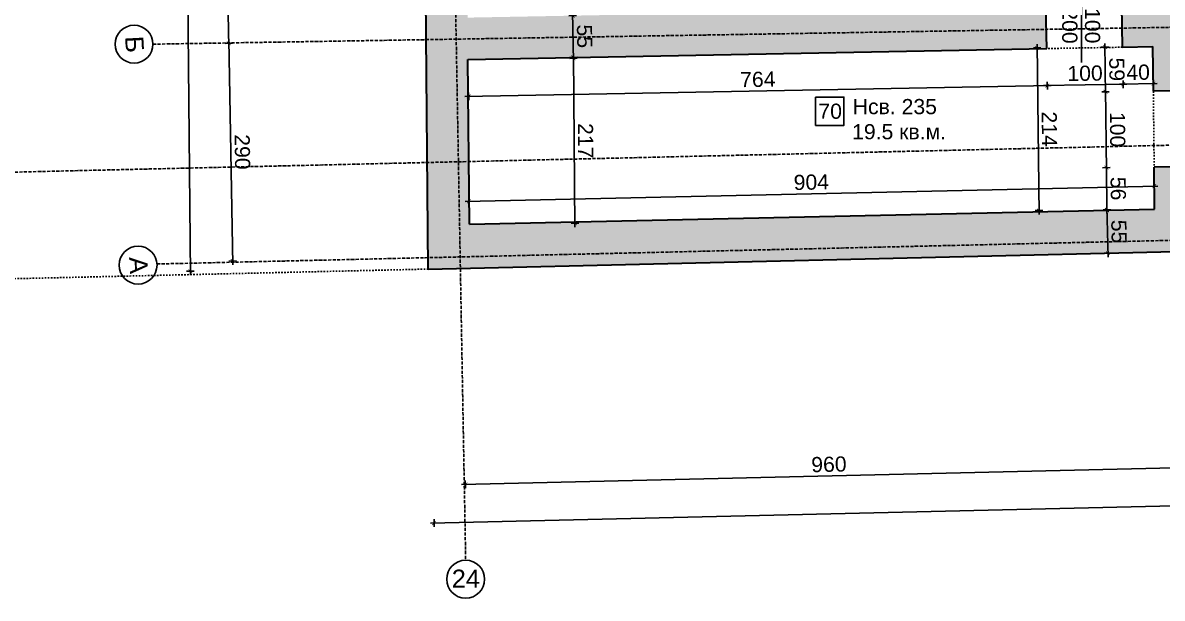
# Model space of a CAD drawing. Header units: inches. Extents: x -72385 to 39588, y -6525 to 66685.
# Drawn here: x -40265 to -38762, y 26434 to 27193 of the extents above; entities that cross this region are included whole.
import ezdxf

# ---------------------------------------------------------------- set-up
doc = ezdxf.new("R2010")
doc.units = ezdxf.units.IN
doc.header["$MEASUREMENT"] = 0
doc.linetypes.add('DashDot', pattern=[0.6, 0.4, -0.1, 0, -0.1])
doc.linetypes.add('Hidden', pattern=[0.4, 0.2, -0.2])
for name, color, linetype, lineweight in [('Изгледни линии', 253, 'Continuous', 25), ('Линия на разрез', 252, 'DashDot', 25), ('Надписи Hсв', 252, 'Continuous', 25), ('Надписи врати', 252, 'Continuous', 25), ('Надписи коти външни', 252, 'Continuous', 25), ('Надписи коти вътрешни', 252, 'Continuous', 25), ('Надписи номера на пом.', 252, 'Continuous', 25), ('Надписи Оси', 252, 'Continuous', 25), ('Надписи площ', 252, 'Continuous', 25), ('Оси', 252, 'DashDot', 25), ('Пунктир', 253, 'Hidden', 25), ('Разрезни линии', 7, 'Continuous', 35), ('Щрих стени', 254, 'Continuous', 25)]:
    doc.layers.add(name, color=color, linetype=linetype, lineweight=lineweight)
doc.styles.add('Arial Regular', font='arial.ttf')
doc.styles.get("Standard").update_dxf_attribs({"font": 'arial.ttf'})
doc.dimstyles.new('Annotative', dxfattribs={"dimscale": 0, "dimtxt": 20, "dimasz": 5, "dimexe": 5, "dimexo": 5, "dimgap": 5, "dimtad": 1, "dimdec": 0, "dimzin": 0, "dimdsep": 46, "dimtxsty": 'Standard', "dimblk": 'ARCHTICK', "dimcen": 5, "dimdle": 5, "dimadec": 0, "dimazin": 0, "dimtfac": 1, "dimtdec": 0, "dimtofl": 0, "dimtmove": 0, "dimatfit": 3, "dimldrblk": 'ARCHTICK', "dimfxl": 5, "dimfxlon": 1, "dimtolj": 1, "dimtzin": 0, "dimarcsym": 1})

# ---------------------------------------------------------------- blocks, each defined once
blk = doc.blocks.new('_ArchTick')
at = {"color": 0, "linetype": 'ByBlock', "const_width": 0.15}
blk.add_lwpolyline([(-0.5, -0.5), (0.5, 0.5)], dxfattribs=at)
blk = doc.blocks.new('*D3166')
at = {"layer": 'Defpoints', "color": 0, "ltscale": 50, "transparency": 16777216}
for p in [(-38914.5, 27158.7), (-39678, 27144.5), (-38913.6, 27109.9)]:
    blk.add_point(p, dxfattribs=at)
at = {"layer": 'Надписи коти вътрешни', "color": 0, "lineweight": -2, "ltscale": 50, "transparency": 16777216}
for p, q in [((-39682.1, 27095.6), (-38908.6, 27109.9)), ((-38913.7, 27114.9), (-38913.5, 27104.9)), ((-39677.1, 27100.7), (-39677, 27090.7))]:
    blk.add_line(p, q, dxfattribs=at)
at = {"layer": 'Надписи коти вътрешни', "color": 0, "lineweight": -2, "ltscale": 50, "transparency": 16777216, "xscale": 5, "yscale": 5, "zscale": 5}
for p, rotation in [((-38913.6, 27109.9), 1.061896860586612), ((-39677.1, 27095.7), 181.0618968605866)]:
    blk.add_blockref('_ArchTick', p, dxfattribs=dict(at, rotation=rotation))
at = {"layer": 'Надписи коти вътрешни', "color": 0, "ltscale": 50, "transparency": 16777216, "insert": (-39295.6, 27118), "char_height": 20, "attachment_point": 5, "rotation": 1.0619}
blk.add_mtext('\\A1;764', dxfattribs=at)
blk = doc.blocks.new('*D3167')
at = {"layer": 'Defpoints', "color": 0, "ltscale": 50, "transparency": 16777216}
for p in [(-38772.7, 26977.2), (-38772.1, 26946.8), (-39675.9, 26927)]:
    blk.add_point(p, dxfattribs=at)
at = {"layer": 'Надписи коти вътрешни', "color": 0, "lineweight": -2, "ltscale": 50, "transparency": 16777216}
for p, q in [((-38772.6, 26972.2), (-38772.8, 26982.2)), ((-39681.6, 26957.3), (-38767.7, 26977.3)), ((-39676.5, 26952.4), (-39676.7, 26962.4))]:
    blk.add_line(p, q, dxfattribs=at)
at = {"layer": 'Надписи коти вътрешни', "color": 0, "lineweight": -2, "ltscale": 50, "transparency": 16777216, "xscale": 5, "yscale": 5, "zscale": 5}
for p, rotation in [((-38772.7, 26977.2), 1.254769284175272), ((-39676.6, 26957.4), 181.2547692841753)]:
    blk.add_blockref('_ArchTick', p, dxfattribs=dict(at, rotation=rotation))
at = {"layer": 'Надписи коти вътрешни', "color": 0, "ltscale": 50, "transparency": 16777216, "insert": (-39225, 26982.5), "char_height": 20, "attachment_point": 5, "rotation": 1.2548}
blk.add_mtext('\\A1;904', dxfattribs=at)
blk = doc.blocks.new('*D3168')
at = {"layer": 'Defpoints', "color": 0, "ltscale": 50, "transparency": 16777216}
for p in [(-38914.5, 27158.7), (-38814.5, 27160.5), (-38913.6, 27109.9)]:
    blk.add_point(p, dxfattribs=at)
at = {"layer": 'Надписи коти вътрешни', "color": 0, "lineweight": -2, "ltscale": 50, "transparency": 16777216}
for p, q in [((-38808.6, 27111.8), (-38918.6, 27109.8)), ((-38913.7, 27114.9), (-38913.5, 27104.9)), ((-38813.7, 27116.7), (-38813.5, 27106.7))]:
    blk.add_line(p, q, dxfattribs=at)
at = {"layer": 'Надписи коти вътрешни', "color": 0, "lineweight": -2, "ltscale": 50, "transparency": 16777216, "xscale": 5, "yscale": 5, "zscale": 5}
for p, rotation in [((-38913.6, 27109.9), 181.0618968605903), ((-38813.6, 27111.7), 1.06189686059019)]:
    blk.add_blockref('_ArchTick', p, dxfattribs=dict(at, rotation=rotation))
at = {"layer": 'Надписи коти вътрешни', "color": 0, "ltscale": 50, "transparency": 16777216, "insert": (-38863.9, 27126), "char_height": 20, "attachment_point": 5, "rotation": 1.0619}
blk.add_mtext('\\A1;100', dxfattribs=at)
blk = doc.blocks.new('*D3169')
at = {"layer": 'Defpoints', "color": 0, "ltscale": 50, "transparency": 16777216}
for p in [(-38814.5, 27160.5), (-38774.5, 27161.3), (-38773.6, 27112.4)]:
    blk.add_point(p, dxfattribs=at)
at = {"layer": 'Надписи коти вътрешни', "color": 0, "lineweight": -2, "ltscale": 50, "transparency": 16777216}
for p, q in [((-38773.7, 27117.4), (-38773.5, 27107.4)), ((-38818.6, 27111.6), (-38768.6, 27112.5)), ((-38813.7, 27116.7), (-38813.5, 27106.7))]:
    blk.add_line(p, q, dxfattribs=at)
at = {"layer": 'Надписи коти вътрешни', "color": 0, "lineweight": -2, "ltscale": 50, "transparency": 16777216, "xscale": 5, "yscale": 5, "zscale": 5}
for p, rotation in [((-38813.6, 27111.7), 181.0618968605903), ((-38773.6, 27112.4), 1.061896860590225)]:
    blk.add_blockref('_ArchTick', p, dxfattribs=dict(at, rotation=rotation))
at = {"layer": 'Надписи коти вътрешни', "color": 0, "ltscale": 50, "transparency": 16777216, "insert": (-38793.9, 27127.3), "char_height": 20, "attachment_point": 5, "rotation": 1.0619}
blk.add_mtext('\\A1;40', dxfattribs=at)
blk = doc.blocks.new('*D3170')
at = {"layer": 'Defpoints', "color": 0, "ltscale": 50, "transparency": 16777216}
for p in [(-38837.6, 27160.6), (-38774.5, 27161.3), (-38773.8, 27102.4)]:
    blk.add_point(p, dxfattribs=at)
at = {"layer": 'Надписи коти вътрешни', "color": 0, "lineweight": -2, "ltscale": 50, "transparency": 16777216}
for p, q in [((-38836.8, 27096.7), (-38837.6, 27165.6)), ((-38832.6, 27160.6), (-38842.6, 27160.5)), ((-38831.9, 27101.7), (-38841.9, 27101.6))]:
    blk.add_line(p, q, dxfattribs=at)
at = {"layer": 'Надписи коти вътрешни', "color": 0, "lineweight": -2, "ltscale": 50, "transparency": 16777216, "xscale": 5, "yscale": 5, "zscale": 5}
for p, rotation in [((-38837.6, 27160.6), 90.66157633345067), ((-38836.9, 27101.7), 270.6615763334507)]:
    blk.add_blockref('_ArchTick', p, dxfattribs=dict(at, rotation=rotation))
at = {"layer": 'Надписи коти вътрешни', "color": 0, "ltscale": 50, "transparency": 16777216, "insert": (-38822, 27131.3), "char_height": 20, "attachment_point": 5, "rotation": 270.6616}
blk.add_mtext('\\A1;59', dxfattribs=at)
blk = doc.blocks.new('*D3171')
at = {"layer": 'Defpoints', "color": 0, "ltscale": 50, "transparency": 16777216}
for p in [(-38773.8, 27102.4), (-38835.7, 27001.7), (-38772.7, 27002.4)]:
    blk.add_point(p, dxfattribs=at)
at = {"layer": 'Надписи коти вътрешни', "color": 0, "lineweight": -2, "ltscale": 50, "transparency": 16777216}
for p, q in [((-38837, 27106.7), (-38835.7, 26996.7)), ((-38831.9, 27101.7), (-38841.9, 27101.6)), ((-38830.7, 27001.7), (-38840.7, 27001.6))]:
    blk.add_line(p, q, dxfattribs=at)
at = {"layer": 'Надписи коти вътрешни', "color": 0, "lineweight": -2, "ltscale": 50, "transparency": 16777216, "xscale": 5, "yscale": 5, "zscale": 5}
for p, rotation in [((-38836.9, 27101.7), 90.66157633344716), ((-38835.7, 27001.7), 270.6615763334472)]:
    blk.add_blockref('_ArchTick', p, dxfattribs=dict(at, rotation=rotation))
at = {"layer": 'Надписи коти вътрешни', "color": 0, "ltscale": 50, "transparency": 16777216, "insert": (-38821.1, 27051.9), "char_height": 20, "attachment_point": 5, "rotation": 270.6616}
blk.add_mtext('\\A1;100', dxfattribs=at)
blk = doc.blocks.new('*D3172')
at = {"layer": 'Defpoints', "color": 0, "ltscale": 50, "transparency": 16777216}
for p in [(-38835.7, 27001.7), (-38772.7, 27002.4), (-38772.1, 26946.8)]:
    blk.add_point(p, dxfattribs=at)
at = {"layer": 'Надписи коти вътрешни', "color": 0, "lineweight": -2, "ltscale": 50, "transparency": 16777216}
for p, q in [((-38830.7, 27001.7), (-38840.7, 27001.6)), ((-38835, 26941.1), (-38835.8, 27006.7)), ((-38830.1, 26946.2), (-38840.1, 26946.1))]:
    blk.add_line(p, q, dxfattribs=at)
at = {"layer": 'Надписи коти вътрешни', "color": 0, "lineweight": -2, "ltscale": 50, "transparency": 16777216, "xscale": 5, "yscale": 5, "zscale": 5}
for p, rotation in [((-38835.7, 27001.7), 90.66157633344667), ((-38835.1, 26946.1), 270.6615763334467)]:
    blk.add_blockref('_ArchTick', p, dxfattribs=dict(at, rotation=rotation))
at = {"layer": 'Надписи коти вътрешни', "color": 0, "ltscale": 50, "transparency": 16777216, "insert": (-38820.2, 26974.1), "char_height": 20, "attachment_point": 5, "rotation": 270.6616}
blk.add_mtext('\\A1;56', dxfattribs=at)
blk = doc.blocks.new('*D4625')
at = {"layer": 'Defpoints', "color": 0, "ltscale": 50, "transparency": 16777216}
for p in [(-38774.5, 27161.3), (-38924.7, 26945.1), (-38772.1, 26946.8)]:
    blk.add_point(p, dxfattribs=at)
at = {"layer": 'Надписи коти вътрешни', "color": 0, "lineweight": -2, "ltscale": 50, "transparency": 16777216}
for p, q in [((-38927.2, 27164.5), (-38924.6, 26940.1)), ((-38922.1, 27159.6), (-38932.1, 27159.5)), ((-38919.7, 26945.1), (-38929.7, 26945))]:
    blk.add_line(p, q, dxfattribs=at)
at = {"layer": 'Надписи коти вътрешни', "color": 0, "lineweight": -2, "ltscale": 50, "transparency": 16777216, "xscale": 5, "yscale": 5, "zscale": 5}
for p, rotation in [((-38927.1, 27159.5), 90.66157633344604), ((-38924.7, 26945.1), 270.661576333446)]:
    blk.add_blockref('_ArchTick', p, dxfattribs=dict(at, rotation=rotation))
at = {"layer": 'Надписи коти вътрешни', "color": 0, "ltscale": 50, "transparency": 16777216, "insert": (-38910.9, 27052.5), "char_height": 20, "attachment_point": 5, "rotation": 270.6616}
blk.add_mtext('\\A1;214', dxfattribs=at)
blk = doc.blocks.new('*D7283')
at = {"layer": 'Defpoints', "color": 0, "ltscale": 50, "transparency": 16777216}
for p in [(-39678, 27144.5), (-39538.8, 27145.8), (-39675.9, 26927)]:
    blk.add_point(p, dxfattribs=at)
at = {"layer": 'Надписи коти вътрешни', "color": 0, "lineweight": -2, "ltscale": 50, "transparency": 16777216}
for p, q in [((-39536.8, 26923.4), (-39538.9, 27150.8)), ((-39543.8, 27145.8), (-39533.8, 27145.9)), ((-39541.8, 26928.3), (-39531.8, 26928.4))]:
    blk.add_line(p, q, dxfattribs=at)
at = {"layer": 'Надписи коти вътрешни', "color": 0, "lineweight": -2, "ltscale": 50, "transparency": 16777216, "xscale": 5, "yscale": 5, "zscale": 5}
for p, rotation in [((-39538.8, 27145.8), 90.53564126284418), ((-39536.8, 26928.4), 270.5356412628442)]:
    blk.add_blockref('_ArchTick', p, dxfattribs=dict(at, rotation=rotation))
at = {"layer": 'Надписи коти вътрешни', "color": 0, "ltscale": 50, "transparency": 16777216, "insert": (-39522.8, 27037.2), "char_height": 20, "attachment_point": 5, "rotation": 270.5356}
blk.add_mtext('\\A1;217', dxfattribs=at)
blk = doc.blocks.new('*D6925')
at = {"layer": 'Defpoints', "color": 0, "ltscale": 10, "transparency": 16777216}
for p in [(-38728.6, 26906.4), (-39688.3, 26884), (-38721.6, 26606.5)]:
    blk.add_point(p, dxfattribs=at)
at = {"layer": 'Надписи коти външни', "color": 0, "lineweight": -2, "ltscale": 10, "transparency": 16777216}
for p, q in [((-39686.3, 26584), (-38716.6, 26606.6)), ((-38721.7, 26611.5), (-38721.5, 26601.5)), ((-39681.5, 26589.1), (-39681.2, 26579.1))]:
    blk.add_line(p, q, dxfattribs=at)
at = {"layer": 'Надписи коти външни', "color": 0, "lineweight": -2, "ltscale": 10, "transparency": 16777216, "xscale": 5, "yscale": 5, "zscale": 5}
for p, rotation in [((-38721.6, 26606.5), 1.333726403831905), ((-39681.3, 26584.1), 181.3337264038319)]:
    blk.add_blockref('_ArchTick', p, dxfattribs=dict(at, rotation=rotation))
at = {"layer": 'Надписи коти външни', "color": 0, "ltscale": 10, "transparency": 16777216, "insert": (-39201.8, 26610.5), "char_height": 20, "attachment_point": 5, "rotation": 1.3337}
blk.add_mtext('\\A1;960', dxfattribs=at)
blk = doc.blocks.new('*D6934')
at = {"layer": 'Defpoints', "color": 0, "ltscale": 10, "transparency": 16777216}
for p in [(-37702.8, 26915.3), (-39730.4, 26868), (-37695, 26580.4)]:
    blk.add_point(p, dxfattribs=at)
at = {"layer": 'Надписи коти външни', "color": 0, "lineweight": -2, "ltscale": 10, "transparency": 16777216}
for p, q in [((-39727.6, 26533), (-37690, 26580.5)), ((-37695.1, 26585.4), (-37694.8, 26575.4)), ((-39722.7, 26538.1), (-39722.5, 26528.1))]:
    blk.add_line(p, q, dxfattribs=at)
at = {"layer": 'Надписи коти външни', "color": 0, "lineweight": -2, "ltscale": 10, "transparency": 16777216, "xscale": 5, "yscale": 5, "zscale": 5}
for p, rotation in [((-37695, 26580.4), 1.334307369542505), ((-39722.6, 26533.1), 181.3343073695425)]:
    blk.add_blockref('_ArchTick', p, dxfattribs=dict(at, rotation=rotation))
at = {"layer": 'Надписи коти външни', "color": 0, "ltscale": 10, "transparency": 16777216, "insert": (-38709.1, 26571.9), "char_height": 20, "attachment_point": 5, "rotation": 1.3343}
blk.add_mtext('\\A1;2025', dxfattribs=at)
blk = doc.blocks.new('*D6937')
at = {"layer": 'Defpoints', "color": 0, "ltscale": 10, "transparency": 16777216}
for p in [(-40053.4, 27865.6), (-39739.7, 27868.5), (-39730.4, 26868)]:
    blk.add_point(p, dxfattribs=at)
at = {"layer": 'Надписи коти външни', "color": 0, "lineweight": -2, "ltscale": 10, "transparency": 16777216}
for p, q in [((-40044, 26860.1), (-40053.5, 27870.6)), ((-40048.4, 27865.6), (-40058.4, 27865.5)), ((-40039.1, 26865.2), (-40049.1, 26865.1))]:
    blk.add_line(p, q, dxfattribs=at)
at = {"layer": 'Надписи коти външни', "color": 0, "lineweight": -2, "ltscale": 10, "transparency": 16777216, "xscale": 5, "yscale": 5, "zscale": 5}
for p, rotation in [((-40053.4, 27865.6), 90.53564126284317), ((-40044.1, 26865.1), 270.5356412628432)]:
    blk.add_blockref('_ArchTick', p, dxfattribs=dict(at, rotation=rotation))
at = {"layer": 'Надписи коти външни', "color": 0, "ltscale": 10, "transparency": 16777216, "insert": (-40033.6, 27365.5), "char_height": 20, "attachment_point": 5, "rotation": 270.5356}
blk.add_mtext('\\A1;1001', dxfattribs=at)
blk = doc.blocks.new('*D6938')
at = {"layer": 'Defpoints', "color": 0, "ltscale": 10, "transparency": 16777216}
for p in [(-39993.5, 27165.7), (-39693.6, 27171.1), (-39688.3, 26884)]:
    blk.add_point(p, dxfattribs=at)
at = {"layer": 'Надписи коти външни', "color": 0, "lineweight": -2, "ltscale": 10, "transparency": 16777216}
for p, q in [((-39988.5, 27165.7), (-39998.5, 27165.6)), ((-39988.2, 26873.6), (-39993.6, 27170.7)), ((-39983.3, 26878.7), (-39993.3, 26878.5))]:
    blk.add_line(p, q, dxfattribs=at)
at = {"layer": 'Надписи коти външни', "color": 0, "lineweight": -2, "ltscale": 10, "transparency": 16777216, "xscale": 5, "yscale": 5, "zscale": 5}
for p, rotation in [((-39993.5, 27165.7), 91.0438319953266), ((-39988.3, 26878.6), 271.0438319953266)]:
    blk.add_blockref('_ArchTick', p, dxfattribs=dict(at, rotation=rotation))
at = {"layer": 'Надписи коти външни', "color": 0, "ltscale": 10, "transparency": 16777216, "insert": (-39975.7, 27022.4), "char_height": 20, "attachment_point": 5, "rotation": 271.0438}
blk.add_mtext('\\A1;290', dxfattribs=at)
blk = doc.blocks.new('*D6939')
at = {"layer": 'Defpoints', "color": 0, "ltscale": 10, "transparency": 16777216}
for p in [(-39706.2, 27854.1), (-40006.1, 27848.6), (-39693.6, 27171.1)]:
    blk.add_point(p, dxfattribs=at)
at = {"layer": 'Надписи коти външни', "color": 0, "lineweight": -2, "ltscale": 10, "transparency": 16777216}
for p, q in [((-40001.1, 27848.7), (-40011.1, 27848.5)), ((-39993.4, 27160.6), (-40006.2, 27853.6)), ((-39988.5, 27165.7), (-39998.5, 27165.5))]:
    blk.add_line(p, q, dxfattribs=at)
at = {"layer": 'Надписи коти външни', "color": 0, "lineweight": -2, "ltscale": 10, "transparency": 16777216, "xscale": 5, "yscale": 5, "zscale": 5}
for p, rotation in [((-40006.1, 27848.6), 91.06231536185847), ((-39993.5, 27165.6), 271.0623153618585)]:
    blk.add_blockref('_ArchTick', p, dxfattribs=dict(at, rotation=rotation))
at = {"layer": 'Надписи коти външни', "color": 0, "ltscale": 10, "transparency": 16777216, "insert": (-39984.6, 27507.3), "char_height": 20, "attachment_point": 5, "rotation": 271.0623}
blk.add_mtext('\\A1;680', dxfattribs=at)
blk = doc.blocks.new('*D7282')
at = {"layer": 'Defpoints', "color": 0, "ltscale": 10, "transparency": 16777216}
for p in [(-39550.9, 27201.9), (-39549.9, 27146.9), (-39538.9, 27147.1)]:
    blk.add_point(p, dxfattribs=at)
at = {"layer": 'Надписи коти вътрешни', "color": 0, "lineweight": -2, "ltscale": 10, "transparency": 16777216}
for p, q in [((-39544.9, 27202), (-39534.9, 27202.2)), ((-39540, 27207.1), (-39538.8, 27142.1)), ((-39543.9, 27147), (-39533.9, 27147.2))]:
    blk.add_line(p, q, dxfattribs=at)
at = {"layer": 'Надписи коти вътрешни', "color": 0, "lineweight": -2, "ltscale": 10, "transparency": 16777216, "xscale": 5, "yscale": 5, "zscale": 5}
for p, rotation in [((-39539.9, 27202.1), 91.06189686058933), ((-39538.9, 27147.1), 271.0618968605893)]:
    blk.add_blockref('_ArchTick', p, dxfattribs=dict(at, rotation=rotation))
at = {"layer": 'Надписи коти вътрешни', "color": 0, "ltscale": 10, "transparency": 16777216, "insert": (-39524.2, 27174.9), "char_height": 20, "attachment_point": 5, "rotation": 271.0619}
blk.add_mtext('\\A1;55', dxfattribs=at)
blk = doc.blocks.new('*D7284')
at = {"layer": 'Defpoints', "color": 0, "ltscale": 10, "transparency": 16777216}
for p in [(-38772.1, 26946.8), (-38833.7, 26888.9), (-38770.7, 26890.4)]:
    blk.add_point(p, dxfattribs=at)
at = {"layer": 'Надписи коти вътрешни', "color": 0, "lineweight": -2, "ltscale": 10, "transparency": 16777216}
for p, q in [((-38830, 26945.5), (-38840, 26945.3)), ((-38835.1, 26950.4), (-38833.5, 26883.9)), ((-38828.7, 26889), (-38838.7, 26888.8))]:
    blk.add_line(p, q, dxfattribs=at)
at = {"layer": 'Надписи коти вътрешни', "color": 0, "lineweight": -2, "ltscale": 10, "transparency": 16777216, "xscale": 5, "yscale": 5, "zscale": 5}
for p, rotation in [((-38835, 26945.4), 91.33372640382807), ((-38833.7, 26888.9), 271.3337264038281)]:
    blk.add_blockref('_ArchTick', p, dxfattribs=dict(at, rotation=rotation))
at = {"layer": 'Надписи коти вътрешни', "color": 0, "ltscale": 10, "transparency": 16777216, "insert": (-38819.2, 26917.5), "char_height": 20, "attachment_point": 5, "rotation": 271.3337}
blk.add_mtext('\\A1;55', dxfattribs=at)

msp = doc.modelspace()

# ---------------------------------------------------------------- hatches: boundary and pattern name
at = {"layer": 'Щрих стени', "ltscale": 10}
h = msp.add_hatch(color=256, dxfattribs=at)
h.dxf.hatch_style = 1
h.paths.add_polyline_path([(-38915.5, 27213.7), (-39678.5, 27199.5), (-39684.2, 27814.5), (-39372.2, 27820.3), (-39373.2, 27875.3), (-39739.7, 27868.5), (-39730.4, 26868), (-37702.8, 26915.3), (-37703.9, 26989.9), (-37758.9, 26989), (-37758.6, 26969), (-38148.5, 26960.5), (-38149.4, 27015.5), (-38204.3, 27014.6), (-38203.5, 26959.3), (-38717.1, 26948.1), (-38717.7, 27003), (-38772.7, 27002.4), (-38772.1, 26946.8), (-39675.9, 26927), (-39678, 27144.5), (-38914.5, 27158.7)])
h.paths.add_polyline_path([(-39083.2, 27880.7), (-39223.2, 27878.1), (-39222.2, 27823.1), (-39082.2, 27825.7)])
h.paths.add_polyline_path([(-37772.2, 27850), (-37761.2, 27139), (-37706.2, 27139.9), (-37718.1, 27906), (-38933.3, 27883.5), (-38932.2, 27828.5), (-38782.3, 27831.3), (-38779.4, 27586.3), (-38724.4, 27587.3), (-38727.3, 27832.3), (-38217.1, 27841.7), (-38209.7, 27361.8), (-38219.7, 27361.6), (-38218.2, 27261.6), (-38208.2, 27261.8), (-38207.6, 27226.8), (-38257.6, 27225.9), (-38256.6, 27170.9), (-38206.8, 27171.8), (-38205.9, 27114.6), (-38150.9, 27115.5), (-38153.2, 27262.8), (-38143.2, 27263), (-38144.7, 27363), (-38154.7, 27362.8), (-38162.1, 27842.8)])
h.paths.add_polyline_path([(-38723.4, 27497.3), (-38778.4, 27496.3), (-38775.2, 27216.3), (-38815.5, 27215.5), (-38814.5, 27160.5), (-38774.5, 27161.3), (-38773.8, 27102.4), (-38718.9, 27103), (-38719.5, 27162.3), (-38356.6, 27169), (-38357.6, 27224), (-38720.2, 27217.3)], flags=17)

# ---------------------------------------------------------------- linework, layer by layer
at = {"layer": 'Изгледни линии', "ltscale": 50}
msp.add_line((-38818.2, 26889.3), (-38818.3, 26889.9), dxfattribs=at)
at = {"layer": 'Линия на разрез', "ltscale": 10}
msp.add_line((-41831, 26959.6), (-37554.1, 27059.2), dxfattribs=at)
at = {"layer": 'Надписи врати', "ltscale": 50}
msp.add_line((-38868.5, 27240.4), (-38868.5, 27140.4), dxfattribs=at)
at = {"layer": 'Надписи номера на пом.', "ltscale": 50}
msp.add_lwpolyline([(-39219.5, 27094.8), (-39219.5, 27057.3), (-39182, 27057.3), (-39182, 27094.8)], close=True, dxfattribs=at)
at = {"layer": 'Надписи Оси', "ltscale": 50}
for centre in [(-40118.5, 27164.5), (-40113.2, 26873.2), (-39681, 26459.1)]:
    msp.add_circle(centre, 25, dxfattribs=at)
at = {"layer": 'Оси', "ltscale": 10}
for p, q in [((-39713.1, 28246.6), (-39681, 26484.1)), ((-40088.2, 26874.7), (-37328.9, 26939))]:
    msp.add_line(p, q, dxfattribs=at)
msp.add_lwpolyline([(-40093.5, 27164.5), (-38734.8, 27187), (-38737.4, 27412.4), (-38170.7, 27424.1), (-38169.7, 27359.1), (-37336.8, 27371.9)], dxfattribs=at)
at = {"layer": 'Пунктир', "ltscale": 10}
for p, q in [((-38814.5, 27160.5), (-38914.5, 27158.7)), ((-38773.8, 27102.4), (-38772.7, 27002.4))]:
    msp.add_line(p, q, dxfattribs=at)
msp.add_lwpolyline([(-39730.4, 26868), (-41682.5, 26822.6), (-41700.9, 27832.1), (-39739.7, 27868.5)], dxfattribs=at)
at = {"layer": 'Разрезни линии', "ltscale": 50}
for p, q in [((-39730.4, 26868), (-39739.7, 27868.5)), ((-38914.5, 27158.7), (-38915.5, 27213.7)), ((-38814.5, 27160.5), (-38815.5, 27215.5)), ((-39678, 27144.5), (-38914.5, 27158.7)), ((-38814.5, 27160.5), (-38774.5, 27161.3)), ((-38773.8, 27102.4), (-38774.5, 27161.3)), ((-39675.9, 26927), (-39678, 27144.5)), ((-38718.9, 27103), (-38773.8, 27102.4)), ((-38717.7, 27003), (-38772.7, 27002.4)), ((-38772.1, 26946.8), (-38772.7, 27002.4)), ((-39675.9, 26927), (-38772.1, 26946.8)), ((-39730.4, 26868), (-37702.8, 26915.3))]:
    msp.add_line(p, q, dxfattribs=at)

# ---------------------------------------------------------------- texts
at = {"layer": 'Надписи Hсв', "ltscale": 100, "insert": (-39170.4, 27092.2), "char_height": 20, "width": 180.489, "attachment_point": 1, "style": 'Arial Regular'}
msp.add_mtext('Hсв. 235', dxfattribs=at)
at = {"layer": 'Надписи врати', "ltscale": 100, "char_height": 20, "width": 180.489, "attachment_point": 1, "rotation": 270, "style": 'Arial Regular'}
for s, insert in [('200', (-38874, 27211.8)), ('100', (-38844, 27212.1))]:
    msp.add_mtext(s, dxfattribs=dict(at, insert=insert))
at = {"layer": 'Надписи номера на пом.', "ltscale": 100, "insert": (-39290.4, 27086.1), "char_height": 20, "width": 180.489, "attachment_point": 1, "style": 'Arial Regular'}
msp.add_mtext('\\pxqc;70', dxfattribs=at)
at = {"layer": 'Надписи Оси', "ltscale": 100, "char_height": 24, "width": 27.213, "attachment_point": 1, "rotation": 273, "style": 'Arial Regular'}
for s, insert in [('\\pxqc;Б', (-40106.5, 27178.5)), ('\\pxqc;А', (-40101.2, 26887.2))]:
    msp.add_mtext(s, dxfattribs=dict(at, insert=insert))
at = {"layer": 'Надписи Оси', "ltscale": 100, "insert": (-39694.4, 26471.8), "char_height": 24, "width": 27.213, "attachment_point": 1, "style": 'Arial Regular'}
msp.add_mtext('\\pxqc;24', dxfattribs=at)
at = {"layer": 'Надписи площ', "ltscale": 100, "insert": (-39171.2, 27059.1), "char_height": 20, "width": 180.489, "attachment_point": 1, "style": 'Arial Regular'}
msp.add_mtext('19.5 кв.м.', dxfattribs=at)

# ---------------------------------------------------------------- dimensions: what is measured, and where the dimension line sits
at = {"layer": 'Надписи коти външни', "ltscale": 10}
for p1, p2, distance, picture, middle in [((-39730.4, 26868), (-39739.7, 27868.5), 313.7, '*D6937', (-40033.6, 27365.5)), ((-39688.3, 26884), (-38728.6, 26906.4), -300, '*D6925', (-39201.8, 26610.5))]:
    dim = msp.add_aligned_dim(p1=p1, p2=p2, distance=distance, dimstyle='Annotative', override={"dimscale": 0, "dimtix": 0, "dimtofl": 0, "dimtmove": 0, "dimatfit": 3}, dxfattribs=at)
    dim.commit()
    dim.dimension.update_dxf_attribs({"geometry": picture, "text_midpoint": middle})
for p1, p2, distance, text, picture, middle in [((-39693.6, 27171.1), (-39706.2, 27854.1), 300, '680', '*D6939', (-39984.6, 27507.3)), ((-39688.3, 26884), (-39693.6, 27171.1), 300, '290', '*D6938', (-39975.7, 27022.4)), ((-39730.4, 26868), (-37702.8, 26915.3), -335, '2025', '*D6934', (-38709.1, 26571.9))]:
    dim = msp.add_aligned_dim(p1=p1, p2=p2, distance=distance, text=text, dimstyle='Annotative', override={"dimscale": 0, "dimtix": 0, "dimtofl": 0, "dimtmove": 0, "dimatfit": 3}, dxfattribs=at)
    dim.commit()
    dim.dimension.update_dxf_attribs({"geometry": picture, "text_midpoint": middle})
at = {"layer": 'Надписи коти вътрешни', "ltscale": 10}
dim = msp.add_aligned_dim(p1=(-39550.9, 27201.9), p2=(-39549.9, 27146.9), distance=11, dimstyle='Annotative', override={"dimscale": 0, "dimtix": 0, "dimtofl": 0, "dimtmove": 0, "dimatfit": 3}, dxfattribs=at)
dim.commit()
dim.dimension.update_dxf_attribs({"geometry": '*D7282', "text_midpoint": (-39524.2, 27174.9)})
at = {"layer": 'Надписи коти вътрешни', "ltscale": 50}
for p1, p2, distance, picture, middle in [((-38774.5279, 27161.2846), (-38772.0517, 26946.8477), -152.6241, '*D4625', (-38910.8638, 27052.4776)), ((-38773.8, 27102.4), (-38774.5, 27161.3), 63.1, '*D3170', (-38822, 27131.3)), ((-39678, 27144.5), (-38914.5, 27158.7), -48.8, '*D3166', (-39295.6, 27118)), ((-39675.9243, 26927.0499), (-39677.9576, 27144.5389), -139.1207, '*D7283', (-39522.786, 27037.2356)), ((-38814.5, 27160.5), (-38914.5, 27158.7), 48.8, '*D3168', (-38863.9, 27126)), ((-38814.5, 27160.5), (-38774.5, 27161.3), -48.8, '*D3169', (-38793.9, 27127.3)), ((-38773.8, 27102.4), (-38772.7, 27002.4), -63.1, '*D3171', (-38821.1, 27051.9)), ((-38772.1, 26946.8), (-38772.7, 27002.4), 63.1, '*D3172', (-38820.2, 26974.1)), ((-39675.9, 26927), (-38772.1, 26946.8), 30.4, '*D3167', (-39225, 26982.5))]:
    dim = msp.add_aligned_dim(p1=p1, p2=p2, distance=distance, dimstyle='Annotative', override={"dimscale": 0, "dimtix": 0, "dimtofl": 0, "dimtmove": 0, "dimatfit": 3}, dxfattribs=at)
    dim.commit()
    dim.dimension.update_dxf_attribs({"geometry": picture, "text_midpoint": middle})
at = {"layer": 'Надписи коти вътрешни', "ltscale": 10}
dim = msp.add_aligned_dim(p1=(-38772.1, 26946.8), p2=(-38770.7, 26890.4), distance=-62.9, text='55', dimstyle='Annotative', override={"dimscale": 0, "dimtix": 0, "dimtofl": 0, "dimtmove": 0, "dimatfit": 3}, dxfattribs=at)
dim.commit()
dim.dimension.update_dxf_attribs({"geometry": '*D7284', "text_midpoint": (-38819.2, 26917.5)})

doc.saveas('drawing.dxf')
